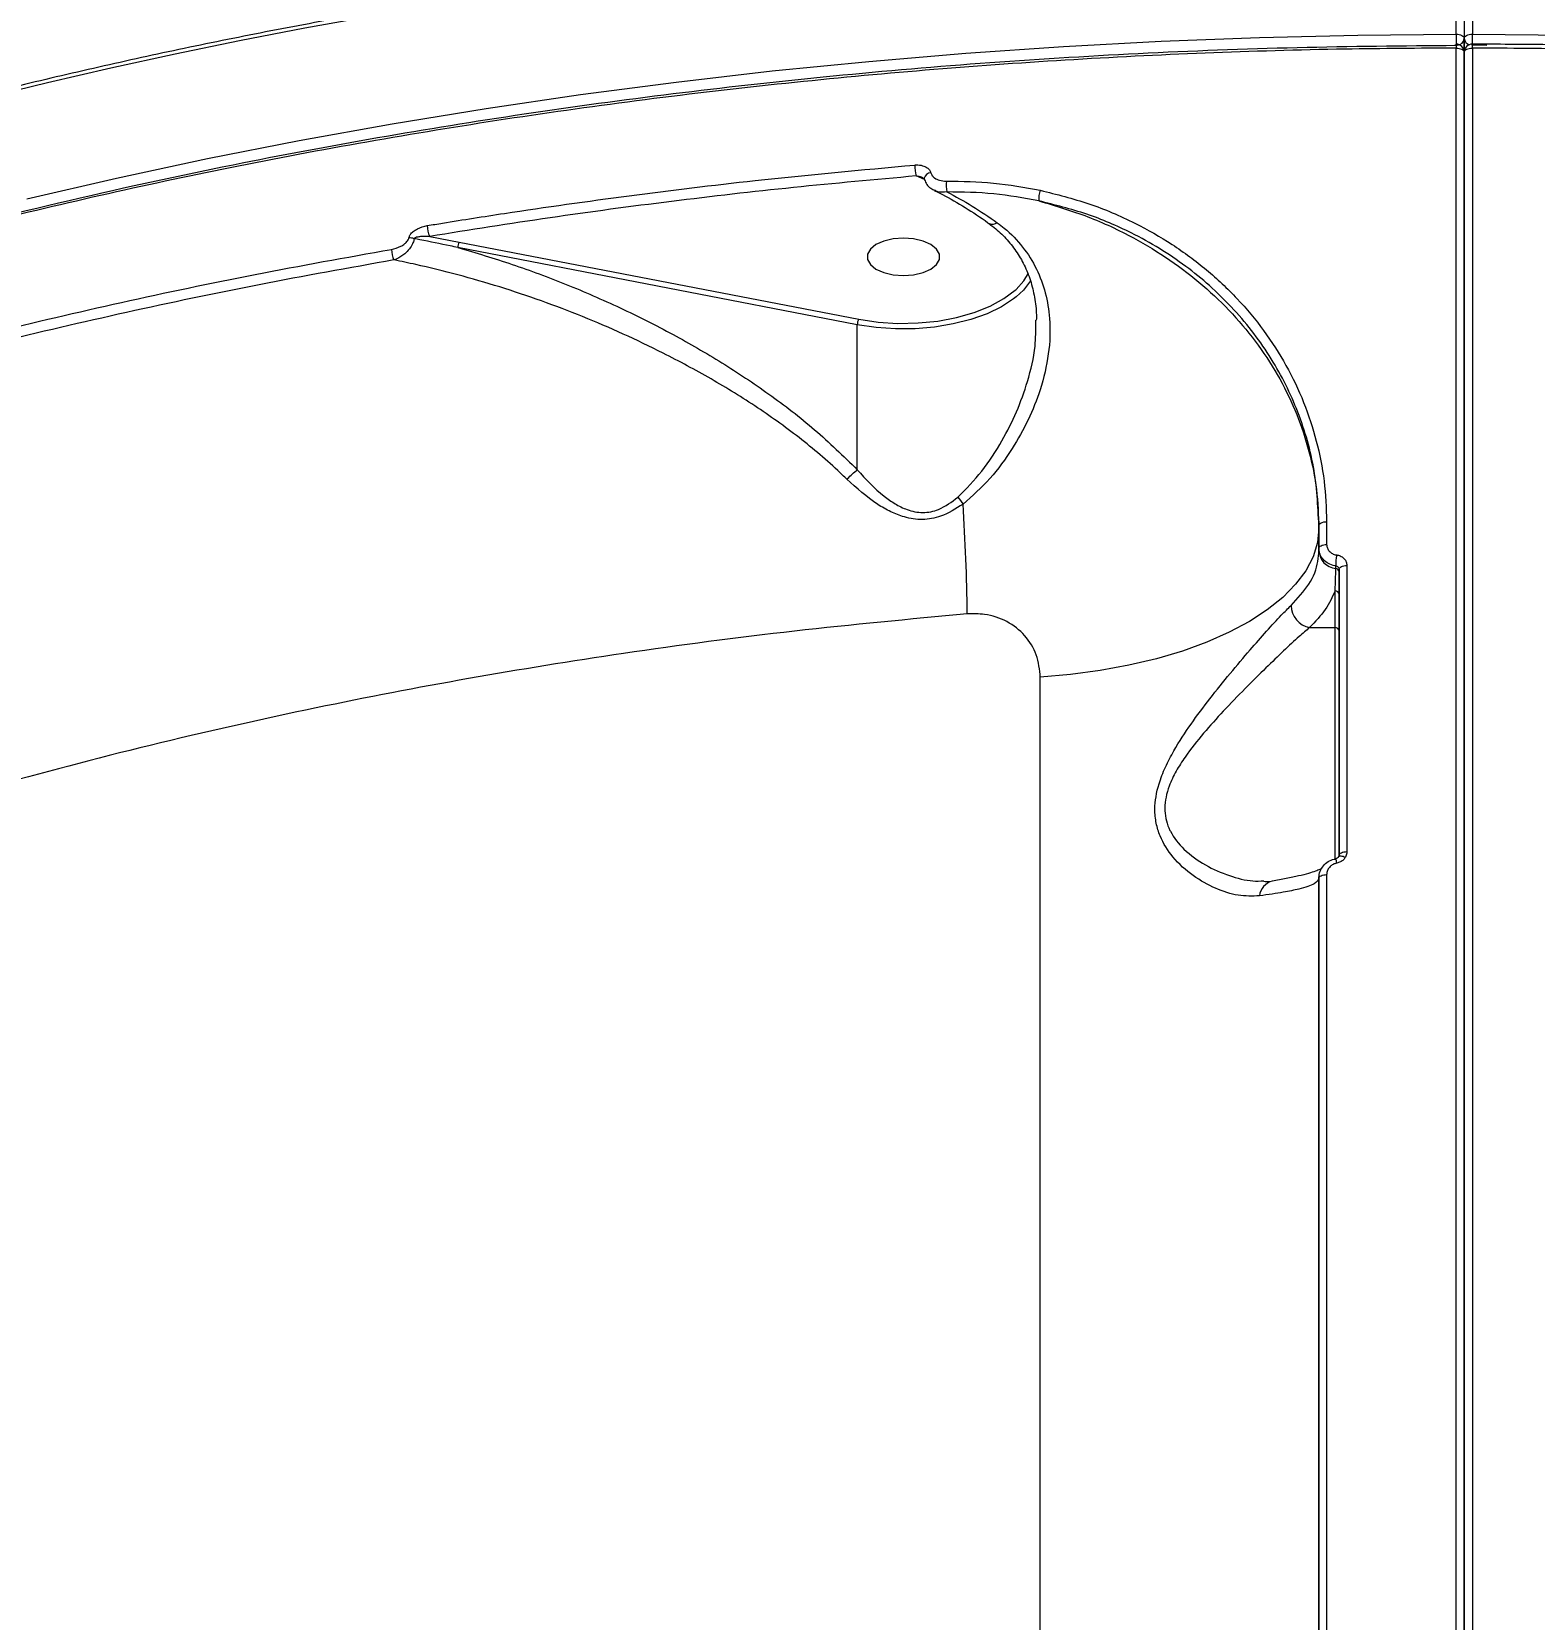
# Model space of a CAD drawing. Header units: millimetres. Extents: x -10881 to 8954, y -8695 to 5624.
# Drawn here: x -4691.9 to -4505.8, y 1825.5 to 2022.1 of the extents above; entities that cross this region are included whole.
import ezdxf

# ---------------------------------------------------------------- set-up
doc = ezdxf.new("R2010")
doc.units = ezdxf.units.MM
for name, color, linetype in [('DIKOM_ОБЪЕКТ', 7, 'Continuous'), ('DIKOM_РАЗМЕР_ЗОНА', 7, 'Continuous'), ('DIKOM_РАЗМЕР_ОБЪЕКТА', 7, 'Continuous')]:
    doc.layers.add(name, color=color, linetype=linetype)
doc.styles.add('style1', font='arial.ttf', dxfattribs={"width": 0.8})
doc.dimstyles.new('1-50', dxfattribs={"dimtxt": 300, "dimasz": 200, "dimexe": 100, "dimexo": 0, "dimgap": 100, "dimtad": 1, "dimtxsty": 'style1', "dimcen": 200, "dimclrd": 7, "dimclre": 7, "dimclrt": 7, "dimadec": 1, "dimazin": 2, "dimtfac": 1, "dimtmove": 0, "dimatfit": 2, "dimfxl": 0, "dimlwd": 25, "dimlwe": 18, "dimarcsym": 0})

# ---------------------------------------------------------------- blocks, each defined once
blk = doc.blocks.new('*D9')
at = {"layer": 'Defpoints', "color": 0, "transparency": 16777216}
for p in [(-9533.99, 4149), (-6877.05, 4149), (-2715.65, -5051.15)]:
    blk.add_point(p, dxfattribs=at)
at = {"layer": 'DIKOM_РАЗМЕР_ОБЪЕКТА', "color": 7, "lineweight": 18, "transparency": 16777216}
for p, q in [((-6877.05, 4149), (-9633.99, 4149)), ((-2715.65, -5051.15), (-9633.99, -5051.15))]:
    blk.add_line(p, q, dxfattribs=at)
at = {"layer": 'DIKOM_РАЗМЕР_ОБЪЕКТА', "color": 7, "lineweight": 25, "transparency": 16777216}
blk.add_line((-9533.99, -4851.15), (-9533.99, 3949), dxfattribs=at)
at = {"layer": 'DIKOM_РАЗМЕР_ОБЪЕКТА', "color": 7, "transparency": 16777216}
for points in [[(-9567.32, 3949), (-9500.66, 3949), (-9533.99, 4149)], [(-9567.32, -4851.15), (-9500.66, -4851.15), (-9533.99, -5051.15)]]:
    blk.add_solid(points, dxfattribs=at)
at = {"layer": 'DIKOM_РАЗМЕР_ОБЪЕКТА', "color": 7, "transparency": 16777216, "insert": (-9787.16, -451.07), "char_height": 300, "attachment_point": 5, "rotation": 90, "style": 'style1'}
blk.add_mtext('9200', dxfattribs=at)
blk = doc.blocks.new('*D10')
at = {"layer": 'Defpoints', "color": 0, "transparency": 16777216}
for p in [(-7152.73, 2730.8), (7385.22, 911.28), (7385.22, -7693.77)]:
    blk.add_point(p, dxfattribs=at)
at = {"layer": 'DIKOM_РАЗМЕР_ОБЪЕКТА', "color": 7, "lineweight": 18, "transparency": 16777216}
for p, q in [((-7152.73, 2730.8), (-7152.73, -7793.77)), ((7385.22, 911.28), (7385.22, -7793.77))]:
    blk.add_line(p, q, dxfattribs=at)
at = {"layer": 'DIKOM_РАЗМЕР_ОБЪЕКТА', "color": 7, "lineweight": 25, "transparency": 16777216}
blk.add_line((-6952.73, -7693.77), (7185.22, -7693.77), dxfattribs=at)
at = {"layer": 'DIKOM_РАЗМЕР_ОБЪЕКТА', "color": 7, "transparency": 16777216}
for points in [[(-6952.73, -7660.43), (-6952.73, -7727.1), (-7152.73, -7693.77)], [(7185.22, -7660.43), (7185.22, -7727.1), (7385.22, -7693.77)]]:
    blk.add_solid(points, dxfattribs=at)
at = {"layer": 'DIKOM_РАЗМЕР_ОБЪЕКТА', "color": 7, "transparency": 16777216, "insert": (116.24, -7440.59), "char_height": 300, "attachment_point": 5, "style": 'style1'}
blk.add_mtext('14500', dxfattribs=at)
blk = doc.blocks.new('*D11')
at = {"layer": 'Defpoints', "color": 0, "transparency": 16777216}
for p in [(-7028.45, 5624.13), (-10431.26, -7165.91), (-2784.83, -7165.91)]:
    blk.add_point(p, dxfattribs=at)
at = {"layer": 'DIKOM_РАЗМЕР_ЗОНА', "color": 7, "lineweight": 18, "transparency": 16777216}
for p, q in [((-7028.45, 5624.13), (-10531.26, 5624.13)), ((-2784.83, -7165.91), (-10531.26, -7165.91))]:
    blk.add_line(p, q, dxfattribs=at)
at = {"layer": 'DIKOM_РАЗМЕР_ЗОНА', "color": 7, "lineweight": 25, "transparency": 16777216}
blk.add_line((-10431.26, 5424.13), (-10431.26, -6965.91), dxfattribs=at)
at = {"layer": 'DIKOM_РАЗМЕР_ЗОНА', "color": 7, "transparency": 16777216}
for points in [[(-10464.6, 5424.13), (-10397.93, 5424.13), (-10431.26, 5624.13)], [(-10464.6, -6965.91), (-10397.93, -6965.91), (-10431.26, -7165.91)]]:
    blk.add_solid(points, dxfattribs=at)
at = {"layer": 'DIKOM_РАЗМЕР_ЗОНА', "color": 7, "transparency": 16777216, "insert": (-10684.43, -770.89), "char_height": 300, "attachment_point": 5, "rotation": 90, "style": 'style1'}
blk.add_mtext('12800', dxfattribs=at)
blk = doc.blocks.new('*D12')
at = {"layer": 'Defpoints', "color": 0, "transparency": 16777216}
for p in [(-9113.32, 3014.05), (8954.2, 2756.48), (8954.2, -8594.51)]:
    blk.add_point(p, dxfattribs=at)
at = {"layer": 'DIKOM_РАЗМЕР_ЗОНА', "color": 7, "lineweight": 18, "transparency": 16777216}
for p, q in [((-9113.32, 3014.05), (-9113.32, -8694.51)), ((8954.2, 2756.48), (8954.2, -8694.51))]:
    blk.add_line(p, q, dxfattribs=at)
at = {"layer": 'DIKOM_РАЗМЕР_ЗОНА', "color": 7, "lineweight": 25, "transparency": 16777216}
blk.add_line((-8913.32, -8594.51), (8754.2, -8594.51), dxfattribs=at)
at = {"layer": 'DIKOM_РАЗМЕР_ЗОНА', "color": 7, "transparency": 16777216}
for points in [[(-8913.32, -8561.18), (-8913.32, -8627.85), (-9113.32, -8594.51)], [(8754.2, -8561.18), (8754.2, -8627.85), (8954.2, -8594.51)]]:
    blk.add_solid(points, dxfattribs=at)
at = {"layer": 'DIKOM_РАЗМЕР_ЗОНА', "color": 7, "transparency": 16777216, "insert": (-79.56, -8341.34), "char_height": 300, "attachment_point": 5, "style": 'style1'}
blk.add_mtext('18000', dxfattribs=at)

msp = doc.modelspace()

# ---------------------------------------------------------------- linework, layer by layer
at = {"layer": 'DIKOM_ОБЪЕКТ', "color": 7, "linetype": 'Continuous', "lineweight": 15}
for p, q in [((-4515.516, 2021.778), (-4515.516, 2436.683)), ((-4514.514, 2436.168), (-4514.513, 2021.263)), ((-4513.512, 2436.683), (-4513.511, 2021.778)), ((-4514.513, 2021.263), (-4514.513, 2019.548)), ((-4514.513, 2019.548), (-4514.513, 2021.263)), ((-4515.513, 2020.405), (-4515.697, 2020.405)), ((-4514.513, 2019.548), (-4514.513, 1997.406)), ((-4511.709, 2020.401), (-4513.513, 2020.405)), ((-4581.339, 2003.774), (-4582.389, 2004.224)), ((-4642.637, 1996.739), (-4638.978, 1996.04)), ((-4589.68, 1985.806), (-4639.153, 1995.37)), ((-4638.978, 1996.04), (-4589.504, 1986.476)), ((-4589.68, 1967.852), (-4589.68, 1985.806)), ((-4567.573, 1986.129), (-4567.565, 1986.357)), ((-4532.513, 1960.95), (-4532.513, 1960.61)), ((-4532.513, 1958.118), (-4532.513, 1960.95)), ((-4532.513, 1960.61), (-4532.513, 1957.839)), ((-4531.554, 1961.415), (-4531.554, 1958.581)), ((-4532.513, 1957.839), (-4532.513, 1958.118)), ((-4530.43, 1955.604), (-4530.43, 1955.932)), ((-4530.013, 1955.532), (-4530.013, 1955.157)), ((-4530.013, 1955.157), (-4530.013, 1952.377)), ((-4530.013, 1955.157), (-4530.013, 1955.157)), ((-4530.513, 1948.303), (-4530.513, 1952.831)), ((-4530.013, 1952.377), (-4530.013, 1947.849)), ((-4533.666, 1948.303), (-4530.513, 1948.303)), ((-4530.43, 1919.678), (-4530.427, 1919.684)), ((-4532.513, 1917.277), (-4532.513, 1917.203))]:
    msp.add_line(p, q, dxfattribs=at)
at = {"layer": 'DIKOM_ОБЪЕКТ', "color": 7, "linetype": 'Continuous', "lineweight": 15, "flags": 128}
for points in [[(-4649.968, 2023.99), (-4658.101, 2022.515), (-4666.173, 2020.954), (-4674.181, 2019.308), (-4682.122, 2017.578), (-4689.992, 2015.765), (-4697.789, 2013.869), (-4705.508, 2011.89), (-4713.146, 2009.831)], [(-4692.543, 2001.389), (-4681.429, 2003.966), (-4670.175, 2006.377), (-4658.79, 2008.618), (-4647.283, 2010.688), (-4635.664, 2012.586), (-4623.943, 2014.309), (-4612.13, 2015.856), (-4600.235, 2017.226), (-4588.268, 2018.418), (-4576.239, 2019.43), (-4564.157, 2020.262), (-4552.034, 2020.914), (-4539.879, 2021.383), (-4527.703, 2021.672), (-4515.516, 2021.778)], [(-4515.516, 2021.778), (-4515.32, 2021.768), (-4515.132, 2021.739), (-4514.959, 2021.691), (-4514.807, 2021.627), (-4514.682, 2021.549), (-4514.59, 2021.46), (-4514.533, 2021.363), (-4514.513, 2021.263)], [(-4514.513, 2021.263), (-4514.494, 2021.363), (-4514.437, 2021.46), (-4514.344, 2021.549), (-4514.219, 2021.627), (-4514.068, 2021.691), (-4513.894, 2021.739), (-4513.706, 2021.768), (-4513.511, 2021.778)], [(-4513.511, 2021.778), (-4501.324, 2021.672)], [(-4515.516, 2020.062), (-4515.32, 2020.052), (-4515.132, 2020.023), (-4514.959, 2019.976), (-4514.807, 2019.912), (-4514.682, 2019.834), (-4514.59, 2019.745), (-4514.533, 2019.648), (-4514.513, 2019.548)], [(-4515.515, 1703.825), (-4515.515, 1710.908), (-4515.515, 1731.196), (-4515.515, 1751.384), (-4515.515, 1771.465), (-4515.515, 1791.433), (-4515.515, 1811.281), (-4515.515, 1831.005), (-4515.515, 1850.597), (-4515.515, 1870.052), (-4515.515, 1889.364), (-4515.515, 1908.528), (-4515.515, 1927.536), (-4515.515, 1946.385), (-4515.516, 1965.067), (-4515.516, 1983.578), (-4515.516, 2001.911), (-4515.516, 2020.062)], [(-4514.513, 2019.548), (-4514.494, 2019.648), (-4514.437, 2019.745), (-4514.344, 2019.834), (-4514.219, 2019.912), (-4514.068, 2019.976), (-4513.894, 2020.023), (-4513.706, 2020.052), (-4513.511, 2020.062)], [(-4514.513, 2019.548), (-4514.513, 2001.412), (-4514.513, 1983.094), (-4514.513, 1964.599), (-4514.513, 1945.932), (-4514.513, 1927.099), (-4514.513, 1908.106), (-4514.513, 1888.958), (-4514.513, 1869.662), (-4514.513, 1850.223), (-4514.513, 1830.647), (-4514.513, 1810.939), (-4514.513, 1791.107), (-4514.513, 1771.156), (-4514.513, 1751.092), (-4514.513, 1730.921), (-4514.513, 1710.649), (-4514.513, 1703.825)], [(-4514.513, 1703.825), (-4514.513, 1710.649), (-4514.513, 1730.921), (-4514.513, 1751.092), (-4514.513, 1771.156), (-4514.513, 1791.107), (-4514.513, 1810.939), (-4514.513, 1830.647), (-4514.513, 1850.223), (-4514.513, 1869.662), (-4514.513, 1888.958), (-4514.513, 1908.106), (-4514.513, 1927.099), (-4514.513, 1945.932), (-4514.513, 1964.599), (-4514.513, 1983.094), (-4514.513, 2001.412), (-4514.513, 2019.548)], [(-4513.511, 2020.062), (-4513.511, 2001.911), (-4513.511, 1983.578), (-4513.511, 1965.067), (-4513.511, 1946.385), (-4513.511, 1927.536), (-4513.511, 1908.528), (-4513.511, 1889.364), (-4513.511, 1870.052), (-4513.511, 1850.597), (-4513.511, 1831.005), (-4513.511, 1811.281), (-4513.511, 1791.433), (-4513.511, 1771.465), (-4513.51, 1751.384), (-4513.51, 1731.196), (-4513.51, 1710.908), (-4513.51, 1703.825)], [(-4581.401, 2003.903), (-4581.408, 2003.957), (-4581.408, 2003.96)], [(-4514.513, 1997.406), (-4514.513, 1979.918), (-4514.513, 1962.253), (-4514.513, 1944.417), (-4514.513, 1926.415), (-4514.513, 1908.254), (-4514.513, 1889.939), (-4514.513, 1871.474), (-4514.513, 1852.866), (-4514.513, 1834.12), (-4514.513, 1829.765)], [(-4583.973, 1991.889), (-4582.705, 1991.983), (-4581.54, 1992.257), (-4580.572, 1992.689), (-4579.879, 1993.244), (-4579.518, 1993.876), (-4579.518, 1994.536), (-4579.879, 1995.169), (-4580.572, 1995.723), (-4581.54, 1996.155), (-4582.705, 1996.429), (-4583.973, 1996.523), (-4585.24, 1996.429), (-4586.405, 1996.155), (-4587.373, 1995.723), (-4588.066, 1995.169), (-4588.427, 1994.536), (-4588.427, 1993.876), (-4588.066, 1993.244), (-4587.373, 1992.689), (-4586.405, 1992.257), (-4585.24, 1991.983), (-4583.973, 1991.889)], [(-4570.019, 1990.175), (-4569.044, 1991.242), (-4568.463, 1992.181)], [(-4589.504, 1986.476), (-4587.111, 1986.128), (-4584.642, 1985.975), (-4582.157, 1986.021), (-4579.716, 1986.264), (-4577.377, 1986.7), (-4575.198, 1987.317), (-4573.231, 1988.1), (-4571.523, 1989.031), (-4570.116, 1990.087), (-4570.019, 1990.175)], [(-4568.225, 1991.241), (-4569.114, 1990.083), (-4570.004, 1989.256)], [(-4570.004, 1989.256), (-4570.329, 1988.999), (-4571.84, 1988.019), (-4573.615, 1987.164), (-4575.613, 1986.452), (-4577.793, 1985.9), (-4580.108, 1985.518), (-4582.506, 1985.315), (-4584.935, 1985.296), (-4587.344, 1985.461), (-4589.68, 1985.806)], [(-4514.513, 1988.82), (-4514.513, 1988.141), (-4514.513, 1987.137), (-4514.513, 1985.847), (-4514.513, 1984.315), (-4514.513, 1982.598), (-4514.513, 1980.757), (-4514.513, 1978.86), (-4514.513, 1976.974), (-4514.513, 1975.169), (-4514.513, 1973.508), (-4514.513, 1972.052), (-4514.513, 1970.854), (-4514.513, 1969.958), (-4514.513, 1969.394), (-4514.513, 1969.185), (-4514.513, 1969.337), (-4514.513, 1969.845), (-4514.513, 1970.69), (-4514.513, 1971.842), (-4514.513, 1973.26), (-4514.513, 1974.892), (-4514.513, 1976.679), (-4514.513, 1978.556), (-4514.513, 1980.456), (-4514.513, 1982.31), (-4514.513, 1984.051), (-4514.513, 1985.617), (-4514.513, 1986.949), (-4514.513, 1988.001), (-4514.513, 1988.735), (-4514.513, 1989.123), (-4514.513, 1989.152), (-4514.513, 1988.82)], [(-4532.513, 1960.61), (-4532.696, 1958.832), (-4533.241, 1957.071), (-4534.145, 1955.342), (-4535.398, 1953.662), (-4536.99, 1952.044), (-4538.906, 1950.505), (-4541.128, 1949.057), (-4543.636, 1947.716), (-4546.408, 1946.491), (-4549.418, 1945.396), (-4552.638, 1944.439), (-4556.04, 1943.63), (-4559.592, 1942.975), (-4563.262, 1942.481), (-4567.016, 1942.153)], [(-4532.513, 1960.95), (-4532.495, 1961.039), (-4532.441, 1961.124), (-4532.353, 1961.203), (-4532.234, 1961.273), (-4532.09, 1961.331), (-4531.924, 1961.375), (-4531.743, 1961.403), (-4531.554, 1961.415)], [(-4532.513, 1958.118), (-4532.495, 1958.206), (-4532.441, 1958.291), (-4532.353, 1958.369), (-4532.234, 1958.439), (-4532.09, 1958.496), (-4531.924, 1958.54), (-4531.743, 1958.569), (-4531.554, 1958.581)], [(-4530.013, 1955.532), (-4529.995, 1955.62), (-4529.94, 1955.705), (-4529.852, 1955.783), (-4529.732, 1955.852), (-4529.587, 1955.91), (-4529.42, 1955.953), (-4529.238, 1955.981), (-4529.048, 1955.993)], [(-4530.013, 1920.118), (-4530.013, 1924.576), (-4530.013, 1929.026), (-4530.013, 1933.466), (-4530.013, 1937.897), (-4530.013, 1942.32), (-4530.013, 1946.733), (-4530.013, 1951.137), (-4530.013, 1955.532)], [(-4529.048, 1955.993), (-4529.048, 1951.595), (-4529.048, 1947.187), (-4529.048, 1942.77), (-4529.048, 1938.344), (-4529.048, 1933.909), (-4529.048, 1929.465), (-4529.048, 1925.012), (-4529.048, 1920.55)], [(-4530.513, 1919.559), (-4530.513, 1920.047), (-4530.513, 1921.635), (-4530.513, 1923.478), (-4530.513, 1925.537), (-4530.513, 1927.767), (-4530.513, 1930.119), (-4530.513, 1932.541), (-4530.513, 1934.981), (-4530.513, 1937.384), (-4530.513, 1939.699), (-4530.513, 1941.875), (-4530.513, 1943.865), (-4530.513, 1945.624), (-4530.513, 1947.114), (-4530.513, 1948.303)], [(-4530.013, 1947.849), (-4530.013, 1946.696), (-4530.013, 1945.251), (-4530.013, 1943.546), (-4530.013, 1941.617), (-4530.013, 1939.507), (-4530.013, 1937.262), (-4530.013, 1934.931), (-4530.013, 1932.565), (-4530.013, 1930.216), (-4530.013, 1927.936), (-4530.013, 1925.774), (-4530.013, 1923.777), (-4530.013, 1921.989), (-4530.013, 1920.45), (-4530.013, 1920.039)], [(-4567.015, 1703.825), (-4567.015, 1709.946), (-4567.015, 1729.994), (-4567.015, 1749.936), (-4567.015, 1769.765), (-4567.015, 1789.476), (-4567.015, 1809.062), (-4567.015, 1828.517), (-4567.015, 1847.835), (-4567.015, 1867.01), (-4567.016, 1886.035), (-4567.016, 1904.904), (-4567.016, 1923.612), (-4567.016, 1942.153)], [(-4530.013, 1929.002), (-4530.013, 1929.516), (-4530.013, 1930.34), (-4530.013, 1931.407), (-4530.013, 1932.63), (-4530.013, 1933.911), (-4530.013, 1935.145), (-4530.013, 1936.233), (-4530.013, 1937.086), (-4530.013, 1937.636), (-4530.013, 1937.838), (-4530.013, 1937.675), (-4530.013, 1937.16), (-4530.013, 1936.336), (-4530.013, 1935.27), (-4530.013, 1934.046), (-4530.013, 1932.766), (-4530.013, 1931.531), (-4530.013, 1930.443), (-4530.013, 1929.59), (-4530.013, 1929.04), (-4530.013, 1928.839), (-4530.013, 1929.002)], [(-4514.513, 1928.838), (-4514.513, 1928.839), (-4514.513, 1929.04), (-4514.513, 1929.59), (-4514.513, 1930.443), (-4514.513, 1931.531), (-4514.513, 1932.766), (-4514.513, 1934.046), (-4514.513, 1935.27), (-4514.513, 1936.336), (-4514.513, 1937.16), (-4514.513, 1937.675), (-4514.513, 1937.838)], [(-4514.513, 1937.675), (-4514.513, 1937.16), (-4514.513, 1936.336), (-4514.513, 1935.27), (-4514.513, 1934.046), (-4514.513, 1932.766), (-4514.513, 1931.531), (-4514.513, 1930.443), (-4514.513, 1929.59), (-4514.513, 1929.04), (-4514.513, 1928.839), (-4514.513, 1929.002), (-4514.513, 1929.516), (-4514.513, 1930.34), (-4514.513, 1931.407), (-4514.513, 1932.63), (-4514.513, 1933.911), (-4514.513, 1935.145), (-4514.513, 1936.233), (-4514.513, 1937.086), (-4514.513, 1937.636), (-4514.513, 1937.838), (-4514.513, 1937.675)], [(-4530.073, 1919.908), (-4530.037, 1919.961), (-4529.976, 1919.998), (-4529.891, 1920.019), (-4529.786, 1920.022), (-4529.664, 1920.008), (-4529.527, 1919.976), (-4529.38, 1919.929), (-4529.228, 1919.867)], [(-4530.013, 1920.118), (-4529.995, 1920.201), (-4529.94, 1920.28), (-4529.852, 1920.354), (-4529.732, 1920.418), (-4529.586, 1920.472), (-4529.42, 1920.513), (-4529.238, 1920.539), (-4529.048, 1920.55)], [(-4532.513, 1917.277), (-4532.495, 1917.358), (-4532.441, 1917.437), (-4532.353, 1917.51), (-4532.234, 1917.574), (-4532.09, 1917.628), (-4531.924, 1917.668), (-4531.743, 1917.695), (-4531.554, 1917.706)], [(-4532.513, 1815.891), (-4532.513, 1828.771), (-4532.513, 1841.595), (-4532.513, 1854.362), (-4532.513, 1867.07), (-4532.513, 1879.717), (-4532.513, 1892.301), (-4532.513, 1904.822), (-4532.513, 1917.277)], [(-4532.513, 1917.203), (-4532.513, 1904.723), (-4532.513, 1892.178), (-4532.513, 1879.568), (-4532.513, 1866.896), (-4532.513, 1854.162), (-4532.513, 1841.369), (-4532.513, 1828.519), (-4532.513, 1815.612)], [(-4531.554, 1917.706), (-4531.554, 1905.241), (-4531.554, 1892.71), (-4531.554, 1880.115), (-4531.554, 1867.458), (-4531.554, 1854.74), (-4531.554, 1841.962), (-4531.554, 1829.127), (-4531.554, 1816.236)], [(-4514.513, 1895.449), (-4514.513, 1895.812), (-4514.513, 1896.32), (-4514.513, 1896.473)], [(-4514.513, 1877.473), (-4514.513, 1877.601), (-4514.513, 1878.088), (-4514.513, 1878.918), (-4514.513, 1880.057), (-4514.513, 1881.458), (-4514.513, 1883.065), (-4514.513, 1884.812), (-4514.513, 1886.626), (-4514.513, 1888.435), (-4514.513, 1890.163), (-4514.513, 1891.74), (-4514.513, 1893.101), (-4514.513, 1894.191), (-4514.513, 1894.965), (-4514.513, 1895.391), (-4514.513, 1895.473)], [(-4514.513, 1876.473), (-4514.513, 1876.534), (-4514.513, 1876.922), (-4514.513, 1877.405)], [(-4514.513, 1848.315), (-4514.513, 1847.635), (-4514.513, 1846.632), (-4514.513, 1845.341), (-4514.513, 1843.809), (-4514.513, 1842.092), (-4514.513, 1840.252), (-4514.513, 1838.354), (-4514.513, 1836.469), (-4514.513, 1834.663), (-4514.513, 1833.002), (-4514.513, 1831.547), (-4514.513, 1830.349), (-4514.513, 1829.452), (-4514.513, 1828.889), (-4514.513, 1828.679), (-4514.513, 1828.831), (-4514.513, 1829.339), (-4514.513, 1830.184), (-4514.513, 1831.337), (-4514.513, 1832.754), (-4514.513, 1834.386), (-4514.513, 1836.173), (-4514.513, 1838.05), (-4514.513, 1839.951), (-4514.513, 1841.805), (-4514.513, 1843.546), (-4514.513, 1845.111), (-4514.513, 1846.444), (-4514.513, 1847.496), (-4514.513, 1848.229), (-4514.513, 1848.617), (-4514.513, 1848.646), (-4514.513, 1848.315)]]:
    msp.add_lwpolyline(points, dxfattribs=at)
at = {"layer": 'DIKOM_ОБЪЕКТ', "color": 7, "linetype": 'Continuous', "lineweight": 15}
for centre, radius, start, end in [((-4148.602, 2021.729), 366.913, 179.99248, 180.20675), ((-4515.433, 2021.333), 0.922, 272.69807, 355.60383), ((-4513.641, 2021.304), 0.873, 182.72473, 254.87274), ((-4879.36, 2021.728), 365.849, 359.79285, 0.00775), ((-4476.532, 2020.212), 38.984, 179.50676, 180.22076), ((-4515.513, 2019.548), 1, 0.0001, 90.07041), ((-4513.513, 2019.548), 1, 89.92959, 180.0001), ((-4550.505, 2020.214), 36.994, 359.76496, 0.51713), ((-4577.099, 2005.543), 5.452, 179.62644, 194.00723), ((-4580.485, 2003.658), 0.971, 95.81871, 161.86963), ((-4574.06, 2003.165), 4.608, 174.78628, 191.47228), ((-4564.246, 2001.404), 2.964, 159.21874, 185.06096), ((-4639.97, 1998.052), 2.973, 179.53586, 206.21973), ((-4645.254, 1994.388), 2.186, 71.39319, 88.8675), ((-4637.843, 1995.384), 1.31, 149.97775, 180.61158), ((-4644.414, 1995.126), 2.951, 179.80029, 206.17786), ((-4588.37, 1985.82), 1.31, 149.97733, 180.61168), ((-4538.976, 1992.776), 47.608, 216.51481, 217.80988), ((-4821.926, 1947.389), 245.872, 0.60733, 3.77807), ((-4530.17, 1957.935), 2.345, 182.32945, 263.63082), ((-4524.268, 1956.03), 6.163, 168.21746, 180.91025), ((-4530.482, 1955.138), 0.469, 2.32945, 83.63082), ((-4530.491, 1952.353), 0.478, 2.9301, 92.65715), ((-4533.104, 1951.095), 2.848, 181.08208, 258.61465), ((-4530.491, 1947.825), 0.478, 2.9301, 92.65715), ((-4533.071, 1918.792), 2.79, 6.92452, 18.64959), ((-4537.741, 1914.826), 2.148, 104.79479, 173.31839)]:
    msp.add_arc(centre, radius, start, end, dxfattribs=at)
for points, knots in [([(-4649.818, 2024.487), (-4651.728, 2024.147), (-4657.267, 2023.161), (-4666.355, 2021.413), (-4677.038, 2019.192), (-4687.599, 2016.819), (-4698.027, 2014.296), (-4706.457, 2012.116), (-4711.394, 2010.764), (-4712.94, 2010.341)], [0, 0, 0, 0, 0.0879774, 0.2551302, 0.4222891, 0.5894509, 0.7566159, 0.9237844, 1, 1, 1, 1]), ([(-4515.516, 2020.062), (-4520.094, 2020.034), (-4530.466, 2019.97), (-4546.621, 2019.488), (-4563.976, 2018.621), (-4581.295, 2017.374), (-4598.652, 2015.744), (-4615.995, 2013.722), (-4633.31, 2011.3), (-4650.46, 2008.49), (-4667.193, 2005.336), (-4683.467, 2001.86), (-4699.283, 1998.08), (-4714.825, 1993.953), (-4730.155, 1989.456), (-4745.221, 1984.592), (-4760.003, 1979.355), (-4774.38, 1973.781), (-4788.142, 1967.952), (-4801.264, 1961.899), (-4813.759, 1955.636), (-4825.771, 1949.093), (-4837.347, 1942.236), (-4848.437, 1935.079), (-4859.019, 1927.618), (-4869.002, 1919.908), (-4878.134, 1912.153), (-4886.436, 1904.395), (-4893.955, 1896.653), (-4900.884, 1888.742), (-4907.239, 1880.626), (-4913.004, 1872.326), (-4918.097, 1863.835), (-4921.668, 1857.172), (-4923.304, 1853.313), (-4923.708, 1852.359)], [0, 0, 0, 0, 0.0243713, 0.055214, 0.0861096, 0.1171661, 0.1482767, 0.1800076, 0.2117963, 0.2437603, 0.2757834, 0.306626, 0.3375216, 0.3685781, 0.3996887, 0.4314197, 0.4632084, 0.4951724, 0.5271955, 0.5580381, 0.5889337, 0.6199902, 0.6511008, 0.6828318, 0.7146205, 0.7465845, 0.7786075, 0.8083481, 0.8381362, 0.8680683, 0.8980489, 0.9285831, 0.9591687, 0.9899103, 1, 1, 1, 1]), ([(-4852.59, 1932.039), (-4852.254, 1932.288), (-4847.43, 1935.866), (-4837.118, 1942.4), (-4821.646, 1951.571), (-4805.117, 1960.225), (-4787.726, 1968.385), (-4769.442, 1976.013), (-4750.325, 1983.11), (-4730.438, 1989.657), (-4709.876, 1995.627), (-4688.734, 2000.989), (-4668.44, 2005.421), (-4649.145, 2009.042), (-4630.964, 2011.981), (-4612.543, 2014.493), (-4593.709, 2016.595), (-4574.484, 2018.265), (-4554.899, 2019.473), (-4535.226, 2020.242), (-4522.082, 2020.351), (-4515.513, 2020.405)], [0, 0, 0, 0, 0.00450637, 0.06465953, 0.1248127, 0.18486974, 0.24473808, 0.30460643, 0.36466347, 0.42481663, 0.4849698, 0.54502684, 0.60489519, 0.65340578, 0.70196658, 0.75052737, 0.79903797, 0.84925064, 0.89951898, 0.94978733, 1, 1, 1, 1]), ([(-4105.091, 1852.135), (-4105.263, 1852.545), (-4106.253, 1854.899), (-4108.359, 1859.154), (-4111.419, 1864.886), (-4114.799, 1870.553), (-4118.467, 1876.159), (-4122.433, 1881.705), (-4126.695, 1887.194), (-4131.255, 1892.627), (-4136.113, 1898.004), (-4141.273, 1903.327), (-4146.736, 1908.599), (-4152.493, 1913.808), (-4158.519, 1918.936), (-4164.794, 1923.959), (-4171.304, 1928.87), (-4178.051, 1933.669), (-4185.036, 1938.36), (-4192.26, 1942.943), (-4199.726, 1947.42), (-4207.436, 1951.793), (-4215.391, 1956.063), (-4223.595, 1960.23), (-4232.051, 1964.297), (-4240.75, 1968.259), (-4249.662, 1972.101), (-4258.752, 1975.809), (-4267.995, 1979.372), (-4277.39, 1982.788), (-4286.937, 1986.062), (-4296.642, 1989.193), (-4306.507, 1992.183), (-4316.533, 1995.034), (-4326.725, 1997.745), (-4337.084, 2000.317), (-4347.616, 2002.752), (-4358.317, 2005.047), (-4369.157, 2007.198), (-4380.092, 2009.193), (-4391.086, 2011.027), (-4402.126, 2012.697), (-4413.218, 2014.205), (-4424.365, 2015.552), (-4435.572, 2016.739), (-4446.842, 2017.767), (-4458.177, 2018.634), (-4469.581, 2019.343), (-4481.057, 2019.893), (-4492.608, 2020.278), (-4503.435, 2020.506), (-4510.412, 2020.528), (-4513.512, 2020.537)], [0, 0, 0, 0, 0.0043044, 0.024746, 0.0451074, 0.0654115, 0.0856815, 0.1059401, 0.1262089, 0.146504, 0.1668479, 0.1872633, 0.2077727, 0.228392, 0.2490163, 0.2695294, 0.2899504, 0.3103021, 0.3306076, 0.3508897, 0.3711716, 0.3914712, 0.4118087, 0.4322073, 0.4526899, 0.4732794, 0.49391, 0.5144551, 0.5348995, 0.5552665, 0.5755792, 0.5958609, 0.6161347, 0.6364213, 0.6567385, 0.6771096, 0.6975575, 0.7181054, 0.7387333, 0.7593159, 0.7797837, 0.800167, 0.8204893, 0.8407736, 0.8610431, 0.8813209, 0.9016226, 0.9219713, 0.9423901, 0.9629021, 0.9835169, 1, 1, 1, 1]), ([(-4105.039, 1851.844), (-4105.142, 1852.099), (-4106.429, 1855.277), (-4109.568, 1861.322), (-4114.507, 1869.955), (-4120.269, 1878.546), (-4126.756, 1887.068), (-4134.017, 1895.519), (-4141.991, 1903.824), (-4150.57, 1911.869), (-4159.69, 1919.627), (-4169.332, 1927.111), (-4179.594, 1934.399), (-4190.54, 1941.528), (-4202.143, 1948.462), (-4214.427, 1955.201), (-4227.29, 1961.678), (-4240.557, 1967.807), (-4254.151, 1973.574), (-4268.06, 1978.992), (-4282.428, 1984.12), (-4297.34, 1988.982), (-4312.747, 1993.548), (-4328.669, 1997.812), (-4344.972, 2001.732), (-4362.31, 2005.443), (-4380.656, 2008.874), (-4400.025, 2011.96), (-4419.723, 2014.57), (-4439.722, 2016.693), (-4459.782, 2018.304), (-4479.821, 2019.4), (-4497.69, 2019.963), (-4508.933, 2020.033), (-4513.511, 2020.062)], [0, 0, 0, 0, 0.0026852, 0.0334978, 0.0645245, 0.0955511, 0.1272528, 0.1589545, 0.1908894, 0.2228244, 0.253637, 0.2844496, 0.3154762, 0.3465028, 0.3782045, 0.4099062, 0.4418411, 0.4737761, 0.5045887, 0.5354012, 0.5664278, 0.5974544, 0.6291561, 0.6608577, 0.6927926, 0.7247275, 0.7605975, 0.7964674, 0.8324212, 0.8686303, 0.9049255, 0.9402594, 0.9756733, 1, 1, 1, 1]), ([(-4642.943, 1998.076), (-4642.308, 1998.181), (-4639.132, 1998.703), (-4630.838, 2000.007), (-4617.966, 2001.822), (-4601.034, 2003.883), (-4589.164, 2004.972), (-4582.551, 2005.579)], [0, 0, 0, 0, 0.0321659, 0.1608352, 0.4183961, 0.6759569, 1, 1, 1, 1]), ([(-4582.551, 2005.579), (-4582.497, 2005.583), (-4582.171, 2005.605), (-4581.629, 2005.544), (-4581.076, 2005.3), (-4580.721, 2004.989), (-4580.629, 2004.746), (-4580.583, 2004.624)], [0, 0, 0, 0, 0.0639347, 0.38859056, 0.64558694, 0.82229867, 1, 1, 1, 1]), ([(-4582.389, 2004.224), (-4587.464, 2003.767), (-4597.621, 2002.851), (-4612.739, 2001.105), (-4627.777, 1999.107), (-4637.681, 1997.529), (-4642.637, 1996.739)], [0, 0, 0, 0, 0.2491442, 0.4986282, 0.7491414, 1, 1, 1, 1]), ([(-4581.577, 2003.984), (-4581.632, 2004.009), (-4581.859, 2004.114), (-4582.136, 2004.177), (-4582.353, 2004.217), (-4582.389, 2004.224)], [0, 0, 0, 0, 0.2102026, 0.8681459, 1, 1, 1, 1]), ([(-4581.576, 2003.987), (-4581.538, 2003.971), (-4581.459, 2003.938), (-4581.398, 2003.883), (-4581.395, 2003.879), (-4581.394, 2003.877)], [0, 0, 0, 0, 0.3526963, 0.7240426, 1, 1, 1, 1]), ([(-4581.391, 2003.906), (-4581.328, 2003.707), (-4581.196, 2003.291), (-4580.749, 2002.786), (-4580.356, 2002.563), (-4580.162, 2002.453)], [0, 0, 0, 0, 0.3149149, 0.6595194, 1, 1, 1, 1]), ([(-4580.583, 2004.624), (-4580.535, 2004.497), (-4580.439, 2004.244), (-4580.062, 2003.914), (-4579.471, 2003.636), (-4578.942, 2003.602), (-4578.648, 2003.584)], [0, 0, 0, 0, 0.1849053, 0.368597, 0.6500906, 1, 1, 1, 1]), ([(-4578.648, 2003.584), (-4576.694, 2003.558), (-4572.757, 2003.507), (-4568.94, 2002.807), (-4567.017, 2002.455)], [0, 0, 0, 0, 0.4964926, 1, 1, 1, 1]), ([(-4580.137, 2002.4), (-4579.801, 2002.242), (-4578.522, 2001.643), (-4576.31, 2000.315), (-4574.36, 1999.084), (-4573.374, 1998.325), (-4573.3, 1998.268)], [0, 0, 0, 0, 0.1462004, 0.5558255, 0.9665706, 1, 1, 1, 1]), ([(-4578.575, 2002.249), (-4578.968, 2002.212), (-4579.536, 2002.159), (-4579.971, 2002.394), (-4580.105, 2002.467)], [0, 0, 0, 0, 0.6896353, 1, 1, 1, 1]), ([(-4578.575, 2002.249), (-4577.529, 2001.69), (-4575.427, 2000.568), (-4573.375, 1999.15), (-4572.345, 1998.438)], [0, 0, 0, 0, 0.49786293, 1, 1, 1, 1]), ([(-4567.199, 2001.142), (-4569.052, 2001.483), (-4572.785, 2002.17), (-4576.636, 2002.222), (-4578.575, 2002.249)], [0, 0, 0, 0, 0.4964823, 1, 1, 1, 1]), ([(-4567.017, 2002.455), (-4564.99, 2001.946), (-4560.934, 2000.927), (-4555.481, 1998.592), (-4550.623, 1995.815), (-4546.378, 1992.677), (-4542.569, 1989.105), (-4539.267, 1985.128), (-4536.5, 1980.816), (-4534.302, 1976.229), (-4532.737, 1971.421), (-4531.743, 1966.466), (-4531.617, 1963.097), (-4531.554, 1961.415)], [0, 0, 0, 0, 0.1009692, 0.201936, 0.290338, 0.3790229, 0.4674239, 0.5561135, 0.6450894, 0.7337805, 0.8224251, 0.9113534, 1, 1, 1, 1]), ([(-4567.199, 2001.142), (-4565.159, 2000.534), (-4561.079, 1999.317), (-4555.671, 1996.774), (-4550.917, 1993.88), (-4546.814, 1990.722), (-4543.137, 1987.188), (-4539.952, 1983.304), (-4537.284, 1979.13), (-4535.164, 1974.72), (-4533.655, 1970.122), (-4532.696, 1965.401), (-4532.574, 1962.205), (-4532.513, 1960.61)], [0, 0, 0, 0, 0.1033753, 0.2067505, 0.294607, 0.3827354, 0.4705918, 0.5587486, 0.6471803, 0.7353371, 0.8234665, 0.9118705, 1, 1, 1, 1]), ([(-4532.513, 1960.95), (-4532.639, 1963.389), (-4532.83, 1967.08), (-4534.02, 1971.884), (-4535.627, 1976.565), (-4537.917, 1981.017), (-4540.814, 1985.125), (-4544.103, 1988.966), (-4547.944, 1992.381), (-4552.235, 1995.284), (-4556.284, 1997.522), (-4561.231, 1999.649), (-4565.199, 2000.642), (-4567.199, 2001.142)], [0, 0, 0, 0, 0.1312176, 0.1985366, 0.2663506, 0.3975679, 0.4649063, 0.5327453, 0.6634786, 0.7305666, 0.7981511, 0.8982446, 1, 1, 1, 1]), ([(-4645.211, 1996.573), (-4645.204, 1996.603), (-4645.17, 1996.741), (-4645.021, 1997.019), (-4644.665, 1997.382), (-4643.969, 1997.826), (-4643.352, 1997.977), (-4642.943, 1998.076)], [0, 0, 0, 0, 0.0349369, 0.1620442, 0.3362758, 0.5591676, 1, 1, 1, 1]), ([(-4572.345, 1998.438), (-4572.054, 1998.218), (-4570.874, 1997.325), (-4569.111, 1995.476), (-4567.398, 1992.759), (-4566.305, 1989.766), (-4565.719, 1986.238), (-4565.879, 1982.18), (-4566.872, 1977.939), (-4568.455, 1973.997), (-4570.529, 1970.305), (-4573.117, 1966.656), (-4575.432, 1964.611), (-4576.588, 1963.59)], [0, 0, 0, 0, 0.0275954, 0.11218, 0.1968239, 0.2807375, 0.3647047, 0.4782467, 0.5919077, 0.6886533, 0.7854209, 0.89286, 1, 1, 1, 1]), ([(-4573.319, 1998.258), (-4573.188, 1998.171), (-4572.491, 1997.707), (-4571.418, 1996.671), (-4570.124, 1995.149), (-4569.078, 1993.425), (-4568.273, 1991.529), (-4567.745, 1989.464), (-4567.489, 1987.722), (-4567.507, 1986.656), (-4567.512, 1986.351)], [0, 0, 0, 0, 0.0321646, 0.1722174, 0.3168641, 0.4658175, 0.6178068, 0.7740158, 0.9354029, 1, 1, 1, 1]), ([(-4572.345, 1998.438), (-4572.373, 1998.421), (-4572.46, 1998.369), (-4572.713, 1998.243), (-4573.049, 1998.149), (-4573.217, 1998.255), (-4573.291, 1998.301)], [0, 0, 0, 0, 0.0695465, 0.2150374, 0.6527006, 1, 1, 1, 1]), ([(-4647.365, 1995.136), (-4646.971, 1995.233), (-4646.386, 1995.378), (-4645.726, 1995.802), (-4645.391, 1996.146), (-4645.25, 1996.413), (-4645.218, 1996.546), (-4645.211, 1996.573)], [0, 0, 0, 0, 0.4456086, 0.6623372, 0.8364855, 0.9657331, 1, 1, 1, 1]), ([(-4644.557, 1996.46), (-4644.565, 1996.413), (-4644.606, 1996.194), (-4644.768, 1995.75), (-4645.154, 1995.14), (-4645.811, 1994.473), (-4646.492, 1994.041), (-4646.947, 1993.868), (-4647.062, 1993.824)], [0, 0, 0, 0, 0.0398493, 0.1864879, 0.3714887, 0.5855176, 0.8948738, 1, 1, 1, 1]), ([(-4642.637, 1996.739), (-4642.978, 1996.747), (-4643.476, 1996.758), (-4644.065, 1996.681), (-4644.351, 1996.606), (-4644.486, 1996.534), (-4644.535, 1996.492), (-4644.551, 1996.469), (-4644.557, 1996.46)], [0, 0, 0, 0, 0.5066022, 0.7402859, 0.8952757, 0.9534653, 0.9811191, 1, 1, 1, 1]), ([(-4639.153, 1995.37), (-4639.466, 1995.435), (-4641.026, 1995.758), (-4642.829, 1996.119), (-4644.318, 1996.413), (-4644.557, 1996.46)], [0, 0, 0, 0, 0.1735, 0.8675042, 1, 1, 1, 1]), ([(-4639.153, 1995.37), (-4636.906, 1994.7), (-4632.401, 1993.356), (-4625.691, 1990.841), (-4619.028, 1987.953), (-4612.591, 1984.714), (-4606.426, 1981.156), (-4600.551, 1977.242), (-4594.844, 1972.887), (-4591.408, 1969.537), (-4589.68, 1967.852)], [0, 0, 0, 0, 0.1254826, 0.251489, 0.3791571, 0.5074248, 0.6281938, 0.749669, 0.8740799, 1, 1, 1, 1]), ([(-4712.798, 1980.618), (-4707.548, 1982.025), (-4697.038, 1984.84), (-4680.812, 1988.625), (-4664.28, 1992.113), (-4653.007, 1994.128), (-4647.365, 1995.136)], [0, 0, 0, 0, 0.2488739, 0.4981939, 0.748869, 1, 1, 1, 1]), ([(-4647.062, 1993.824), (-4652.641, 1992.827), (-4663.808, 1990.832), (-4680.256, 1987.367), (-4696.498, 1983.584), (-4707.061, 1980.755), (-4712.347, 1979.34)], [0, 0, 0, 0, 0.248874, 0.4981941, 0.7488692, 1, 1, 1, 1]), ([(-4590.981, 1966.675), (-4591.156, 1966.843), (-4592.924, 1968.559), (-4596.514, 1971.641), (-4601.993, 1975.593), (-4607.751, 1979.142), (-4614.95, 1983.009), (-4623.669, 1986.959), (-4633.939, 1990.614), (-4641.785, 1992.729), (-4646.164, 1993.638), (-4647.062, 1993.824)], [0, 0, 0, 0, 0.0115185, 0.1169982, 0.2229803, 0.3292411, 0.4351023, 0.6083265, 0.7820041, 0.9552829, 1, 1, 1, 1]), ([(-4577.238, 1964.448), (-4576.206, 1965.49), (-4574.107, 1967.61), (-4571.779, 1971.271), (-4569.886, 1975.011), (-4568.476, 1978.938), (-4567.574, 1982.696), (-4567.573, 1985.134), (-4567.573, 1986.129)], [0, 0, 0, 0, 0.1756946, 0.3573963, 0.5191382, 0.6838523, 0.8710482, 1, 1, 1, 1]), ([(-4590.981, 1966.675), (-4590.951, 1966.705), (-4590.734, 1966.919), (-4590.276, 1967.351), (-4589.89, 1967.672), (-4589.683, 1967.844)], [0, 0, 0, 0, 0.0699762, 0.5005593, 1, 1, 1, 1]), ([(-4589.68, 1967.852), (-4589.68, 1967.851), (-4589.68, 1967.848), (-4589.682, 1967.845), (-4589.683, 1967.844), (-4589.683, 1967.844)], [0, 0, 0, 0, 0.4581909, 0.8321718, 1, 1, 1, 1]), ([(-4589.683, 1967.844), (-4589.682, 1967.843), (-4588.662, 1966.66), (-4587.183, 1965.132), (-4585.025, 1963.594), (-4583.446, 1962.807), (-4581.588, 1962.424), (-4579.293, 1962.875), (-4577.998, 1963.866), (-4577.238, 1964.448)], [0, 0, 0, 0, 0.0003168, 0.3168729, 0.4308573, 0.5444511, 0.6783327, 0.8113848, 1, 1, 1, 1]), ([(-4576.588, 1963.59), (-4577.482, 1963.014), (-4579.029, 1962.016), (-4581.62, 1961.565), (-4583.738, 1961.883), (-4585.574, 1962.616), (-4588.058, 1964.036), (-4589.752, 1965.565), (-4590.981, 1966.675)], [0, 0, 0, 0, 0.191457, 0.3312427, 0.4704843, 0.5823749, 0.6969281, 1, 1, 1, 1]), ([(-4530.43, 1955.932), (-4530.472, 1955.938), (-4530.79, 1955.988), (-4531.362, 1956.195), (-4531.998, 1956.697), (-4532.43, 1957.363), (-4532.485, 1957.866), (-4532.513, 1958.118)], [0, 0, 0, 0, 0.0371036, 0.2779664, 0.518759, 0.7593438, 1, 1, 1, 1]), ([(-4531.554, 1958.581), (-4531.537, 1958.431), (-4531.504, 1958.132), (-4531.244, 1957.737), (-4530.861, 1957.441), (-4530.518, 1957.32), (-4530.326, 1957.292), (-4530.301, 1957.288)], [0, 0, 0, 0, 0.2404748, 0.4810174, 0.7218885, 0.9628789, 1, 1, 1, 1]), ([(-4535.951, 1951.041), (-4535.151, 1951.909), (-4533.528, 1953.67), (-4532.625, 1955.992), (-4532.54, 1957.393), (-4532.513, 1957.839)], [0, 0, 0, 0, 0.3984801, 0.8085148, 1, 1, 1, 1]), ([(-4530.301, 1957.288), (-4530.275, 1957.284), (-4530.084, 1957.256), (-4529.74, 1957.135), (-4529.358, 1956.838), (-4529.098, 1956.443), (-4529.064, 1956.143), (-4529.048, 1955.993)], [0, 0, 0, 0, 0.0372896, 0.2782363, 0.5190458, 0.7595575, 1, 1, 1, 1]), ([(-4530.513, 1952.831), (-4530.505, 1952.972), (-4530.465, 1953.677), (-4530.434, 1954.616), (-4530.431, 1955.391), (-4530.43, 1955.604)], [0, 0, 0, 0, 0.1536566, 0.7682989, 1, 1, 1, 1]), ([(-4530.013, 1955.532), (-4530.019, 1955.579), (-4530.03, 1955.675), (-4530.116, 1955.798), (-4530.243, 1955.889), (-4530.357, 1955.924), (-4530.421, 1955.931), (-4530.43, 1955.932)], [0, 0, 0, 0, 0.2402524, 0.48115126, 0.7222767, 0.96285597, 1, 1, 1, 1]), ([(-4530.513, 1952.831), (-4530.857, 1952.061), (-4531.552, 1950.508), (-4532.957, 1949.042), (-4533.666, 1948.303)], [0, 0, 0, 0, 0.49563782, 1, 1, 1, 1]), ([(-4539.874, 1915.075), (-4540.749, 1915.049), (-4542.5, 1914.997), (-4545.316, 1915.914), (-4548.122, 1917.46), (-4550.548, 1919.641), (-4552.066, 1921.973), (-4552.708, 1924.06), (-4552.929, 1926.205), (-4552.509, 1928.605), (-4551.554, 1931.031), (-4550.241, 1933.536), (-4548.38, 1936.391), (-4545.978, 1939.577), (-4543.492, 1942.659), (-4541.109, 1945.465), (-4538.979, 1947.888), (-4537.26, 1949.758), (-4536.346, 1950.654), (-4535.951, 1951.041)], [0, 0, 0, 0, 0.075909, 0.1519063, 0.2286348, 0.3051886, 0.3688613, 0.4016194, 0.4343319, 0.4904589, 0.5282358, 0.5660848, 0.6308774, 0.6957718, 0.7645216, 0.8332293, 0.8936815, 0.9540619, 1, 1, 1, 1]), ([(-4576.068, 1949.996), (-4583.215, 1949.328), (-4597.533, 1947.99), (-4618.126, 1945.256), (-4637.893, 1942.068), (-4657.479, 1938.3), (-4677.365, 1933.809), (-4695.147, 1929.13), (-4710.286, 1924.65), (-4722.956, 1920.552), (-4735.331, 1916.192), (-4746.621, 1911.868), (-4756.856, 1907.649), (-4766.11, 1903.579), (-4775.121, 1899.353), (-4785.861, 1893.984), (-4798.368, 1887.172), (-4812.229, 1878.734), (-4824.667, 1870.221), (-4835.538, 1861.909), (-4844.67, 1854.161), (-4852.836, 1846.473), (-4860.11, 1838.876), (-4867.504, 1830.246), (-4874.733, 1820.525), (-4881.057, 1810.32), (-4886.032, 1800.573), (-4889.724, 1791.658), (-4892.539, 1782.965), (-4894.594, 1774.51), (-4896.009, 1765.048), (-4896.694, 1758.138), (-4896.488, 1754.081), (-4896.476, 1753.829)], [0, 0, 0, 0, 0.0404234, 0.0809794, 0.1182636, 0.1556516, 0.1972426, 0.2389778, 0.2666326, 0.2942873, 0.3221123, 0.3499373, 0.3724264, 0.3949155, 0.4174958, 0.440076, 0.4779797, 0.5184349, 0.5590224, 0.5925712, 0.6261951, 0.6564233, 0.6867064, 0.7171402, 0.7576621, 0.7983163, 0.8319195, 0.8655979, 0.8958744, 0.9262057, 0.9566877, 0.9973108, 1, 1, 1, 1]), ([(-4567.016, 1942.153), (-4567.112, 1943.095), (-4567.304, 1944.968), (-4568.814, 1947.393), (-4571.055, 1949.16), (-4573.619, 1950.037), (-4575.347, 1950.008), (-4576.068, 1949.996)], [0, 0, 0, 0, 0.21801933, 0.43323742, 0.64378919, 0.85143662, 1, 1, 1, 1]), ([(-4533.666, 1948.303), (-4534.086, 1947.945), (-4535.058, 1947.117), (-4536.878, 1945.424), (-4539.132, 1943.26), (-4541.661, 1940.755), (-4544.284, 1938.049), (-4546.829, 1935.233), (-4548.808, 1932.747), (-4550.224, 1930.529), (-4551.244, 1928.425), (-4551.789, 1925.919), (-4551.377, 1924.078), (-4550.563, 1922.354), (-4549.145, 1920.606), (-4546.564, 1918.78), (-4543.628, 1917.522), (-4541.156, 1916.866), (-4539.794, 1916.914), (-4539.352, 1916.93)], [0, 0, 0, 0, 0.0486177, 0.1123706, 0.1778015, 0.2506741, 0.3250382, 0.3924763, 0.4612868, 0.4989438, 0.5374993, 0.5919718, 0.6457788, 0.6555, 0.7197275, 0.7990357, 0.8809854, 0.9613907, 1, 1, 1, 1]), ([(-4532.513, 1917.277), (-4532.51, 1917.36), (-4532.499, 1917.713), (-4532.322, 1918.317), (-4531.859, 1918.975), (-4531.213, 1919.472), (-4530.692, 1919.609), (-4530.43, 1919.678)], [0, 0, 0, 0, 0.0748908, 0.3151648, 0.5451327, 0.7714954, 1, 1, 1, 1]), ([(-4530.301, 1919.128), (-4530.458, 1919.087), (-4530.774, 1919.005), (-4531.162, 1918.709), (-4531.44, 1918.319), (-4531.545, 1917.964), (-4531.552, 1917.756), (-4531.554, 1917.706)], [0, 0, 0, 0, 0.2249539, 0.4495811, 0.6803277, 0.9238133, 1, 1, 1, 1]), ([(-4530.067, 1919.927), (-4530.073, 1919.916), (-4530.097, 1919.866), (-4530.176, 1919.786), (-4530.307, 1919.712), (-4530.412, 1919.684), (-4530.468, 1919.679), (-4530.48, 1919.678)], [0, 0, 0, 0, 0.1039359, 0.4756816, 0.7277388, 0.9389353, 1, 1, 1, 1]), ([(-4529.228, 1919.867), (-4529.3, 1919.76), (-4529.458, 1919.527), (-4529.829, 1919.252), (-4530.144, 1919.17), (-4530.301, 1919.128)], [0, 0, 0, 0, 0.2986226, 0.6490483, 1, 1, 1, 1]), ([(-4530.073, 1919.908), (-4530.05, 1919.957), (-4530.016, 1920.027), (-4530.014, 1920.098), (-4530.013, 1920.118)], [0, 0, 0, 0, 0.7053791, 1, 1, 1, 1]), ([(-4529.048, 1920.55), (-4529.05, 1920.482), (-4529.059, 1920.247), (-4529.158, 1920.025), (-4529.228, 1919.867)], [0, 0, 0, 0, 0.2879215, 1, 1, 1, 1]), ([(-4532.513, 1917.203), (-4532.63, 1916.988), (-4532.867, 1916.553), (-4534.38, 1916.06), (-4535.875, 1915.719), (-4536.97, 1915.509), (-4538.274, 1915.292), (-4539.34, 1915.148), (-4539.874, 1915.075)], [0, 0, 0, 0, 0.2848011, 0.5776274, 0.6743974, 0.7714817, 0.8854732, 1, 1, 1, 1]), ([(-4538.278, 1916.909), (-4538.389, 1916.879), (-4538.71, 1916.795), (-4539.098, 1916.821), (-4539.351, 1916.838)], [0, 0, 0, 0, 0.3476555, 1, 1, 1, 1]), ([(-4532.092, 1918.506), (-4532.095, 1918.503), (-4532.101, 1918.498), (-4532.377, 1918.345), (-4532.924, 1918.125), (-4533.797, 1917.845), (-4535.005, 1917.536), (-4536.486, 1917.22), (-4537.699, 1917.017), (-4538.292, 1916.917)], [0, 0, 0, 0, 0.0771576, 0.1994976, 0.3394084, 0.4947595, 0.66129, 0.834601, 1, 1, 1, 1])]:
    msp.add_open_spline(points, degree=3, knots=knots, dxfattribs=at)

# ---------------------------------------------------------------- dimensions: what is measured, and where the dimension line sits
at = {"layer": 'DIKOM_РАЗМЕР_ЗОНА'}
dim = msp.add_linear_dim(base=(-10431.262, -7165.906), p1=(-7028.448, 5624.134), p2=(-2784.833, -7165.906), angle=90, text='12800', dimstyle='1-50', dxfattribs=at)
dim.commit()
dim.dimension.update_dxf_attribs({"geometry": '*D11', "text_midpoint": (-10431.262, -770.886), "dimtype": 160})
dim = msp.add_linear_dim(base=(8954.2, -8594.513), p1=(-9113.319, 3014.045), p2=(8954.2, 2756.48), text='18000', dimstyle='1-50', dxfattribs=at)
dim.commit()
dim.dimension.update_dxf_attribs({"geometry": '*D12', "text_midpoint": (-79.559, -8594.513), "dimtype": 160})
at = {"layer": 'DIKOM_РАЗМЕР_ОБЪЕКТА'}
dim = msp.add_linear_dim(base=(-9533.989, 4149.001), p1=(-2715.652, -5051.147), p2=(-6877.054, 4149.001), angle=90, text='9200', dimstyle='1-50', dxfattribs=at)
dim.commit()
dim.dimension.update_dxf_attribs({"geometry": '*D9', "text_midpoint": (-9533.989, -451.073), "dimtype": 160})
dim = msp.add_linear_dim(base=(7385.217, -7693.766), p1=(-7152.73, 2730.795), p2=(7385.217, 911.281), text='14500', dimstyle='1-50', dxfattribs=at)
dim.commit()
dim.dimension.update_dxf_attribs({"geometry": '*D10', "text_midpoint": (116.244, -7693.766), "dimtype": 160})

doc.saveas('drawing.dxf')
